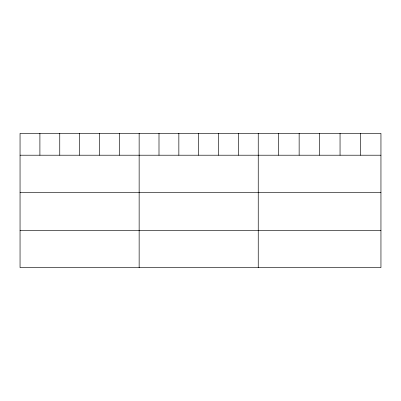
<?xml version="1.0" encoding="UTF-8"?>
<svg xmlns="http://www.w3.org/2000/svg" width="401" height="401" viewBox="0 0 401 401"><rect width="100%" height="100%" fill="white"/><g stroke="black" fill="none" stroke-linecap="round" stroke-linejoin="round"><path stroke-width="0.6" d="M380.95 155.212L380.95 267.637L20.05 267.637L20.05 133.363L380.95 133.363L380.95 155.212L20.05 155.212M20.05 192.31L380.95 192.31M20.05 230.535L380.95 230.535M360.499 133.363L360.499 155.212M340.048 133.363L340.048 155.212M319.597 133.363L319.597 155.212M299.146 133.363L299.146 155.212M278.695 133.363L278.695 155.212M258.244 133.363L258.244 267.637M238.394 133.363L238.394 155.212M218.545 133.363L218.545 155.212M198.695 133.363L198.695 155.212M178.846 133.363L178.846 155.212M158.996 133.363L158.996 155.212M139.147 133.363L139.147 267.637M119.297 133.363L119.297 155.212M99.448 133.363L99.448 155.212M79.599 133.363L79.599 155.212M59.749 133.363L59.749 155.212M39.899 133.363L39.899 155.212"/></g></svg>
